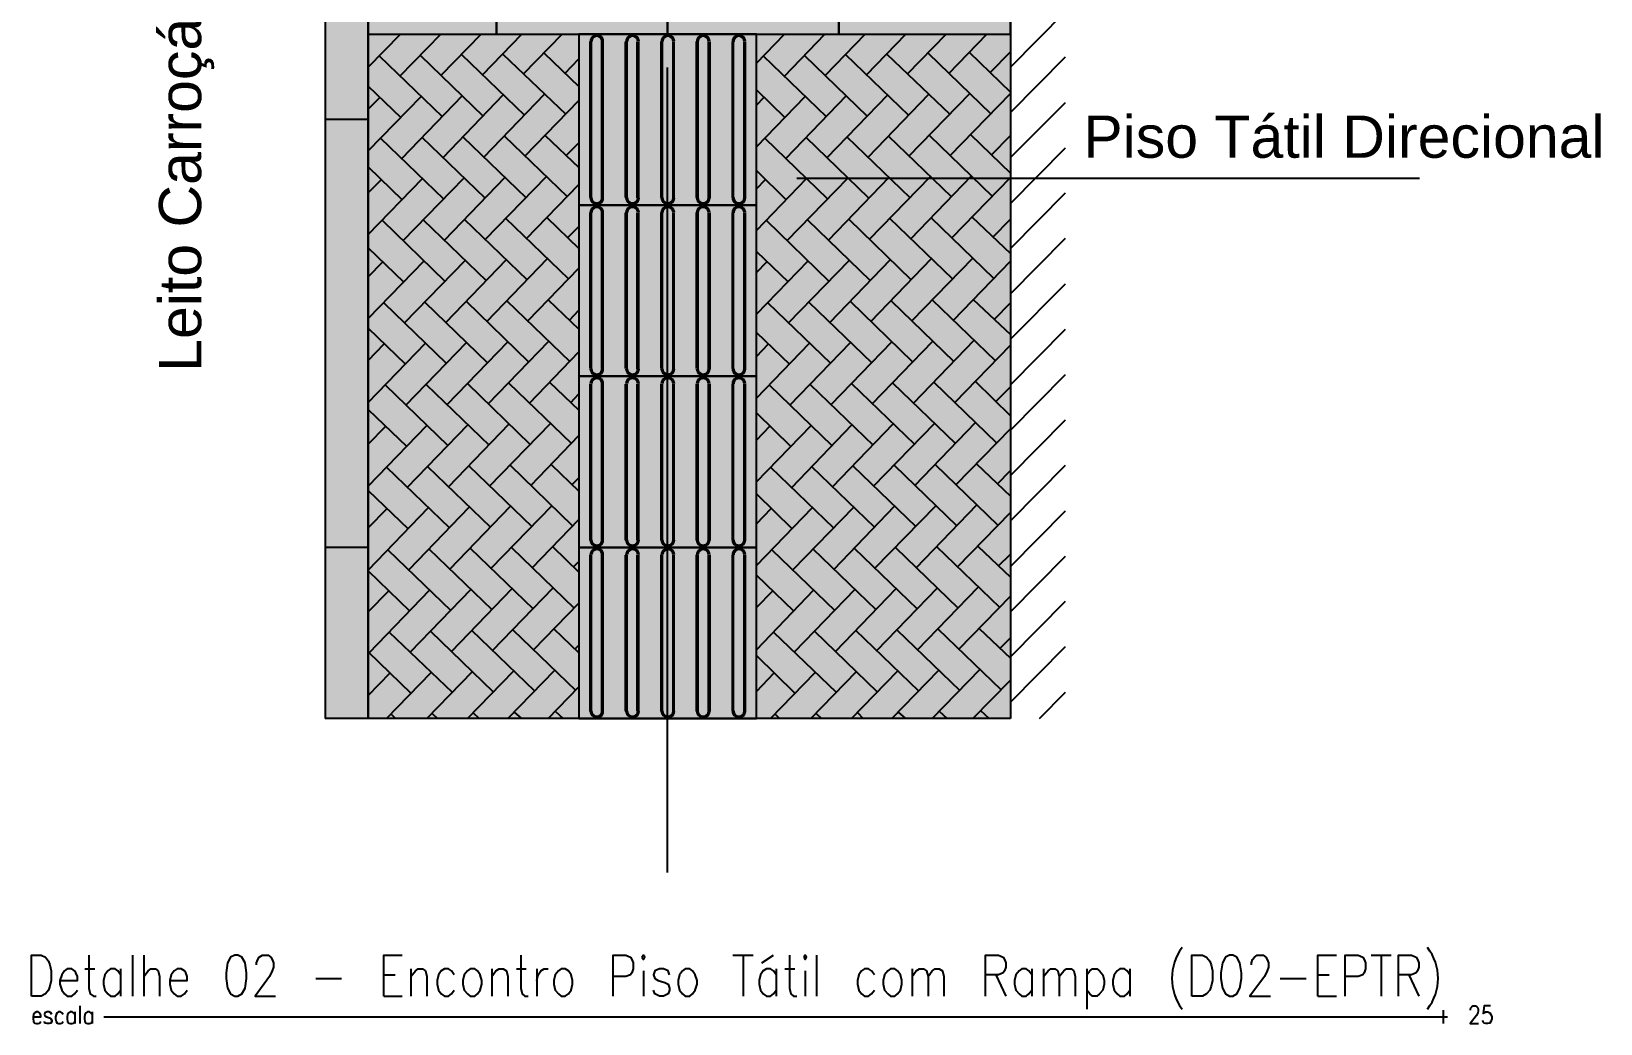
# Model space of a CAD drawing. Header units: feet. Extents: x 203667 to 205527, y 9204857 to 9205156.
# Drawn here: x 203701.675 to 203705.339, y 9204916.003 to 9204918.321 of the extents above; entities that cross this region are included whole.
import ezdxf

# ---------------------------------------------------------------- set-up
doc = ezdxf.new("R2010")
doc.units = ezdxf.units.FT
doc.header["$LTSCALE"] = 0.3
doc.header["$MEASUREMENT"] = 0
doc.layers.add('PDF_0', color=7, linetype='Continuous', true_color=0x929498)
doc.layers.add('PDF_A_Piso_Tatil', color=7, linetype='Continuous', true_color=0xffffa3)
for name, color, linetype in [('PDF_A_Cotas', 7, 'Continuous'), ('PDF_A_Texto', 7, 'Continuous'), ('PDF_Text', 7, 'Continuous')]:
    doc.layers.add(name, color=color, linetype=linetype)
doc.styles.add('PDF Arial', font='arial.ttf')

msp = doc.modelspace()

# ---------------------------------------------------------------- hatches: boundary and pattern name
at = {"layer": 'PDF_0', "true_color": 0xffffa3, "transparency": 33554559}
msp.add_hatch(color=51, dxfattribs=at).paths.add_polyline_path([(203702.7606, 9204918.7139), (203702.4614, 9204918.7139), (203702.4614, 9204918.3142), (203702.7606, 9204918.3142)])
at = {"layer": 'PDF_0', "true_color": 0xf7f7f7, "transparency": 33554559}
for points in [[(203702.9531, 9204918.3142), (203702.4614, 9204918.3142), (203702.4614, 9204916.7154), (203702.9531, 9204916.7154)], [(203703.9608, 9204918.3142), (203703.3676, 9204918.3142), (203703.3676, 9204916.7154), (203703.9608, 9204916.7154)]]:
    msp.add_hatch(color=7, dxfattribs=at).paths.add_polyline_path(points)
at = {"layer": 'PDF_A_Cotas', "true_color": 0xdfdfdf, "transparency": 33554559}
msp.add_hatch(color=254, dxfattribs=at).paths.add_polyline_path([(203702.4614, 9204919.3135), (203702.3609, 9204919.3135), (203702.3609, 9204916.7154), (203702.4614, 9204916.7154)])
at = {"layer": 'PDF_A_Piso_Tatil', "transparency": 33554559}
msp.add_hatch(color=256, dxfattribs=at).paths.add_polyline_path([(203702.9531, 9204918.3142), (203702.9531, 9204916.7154), (203703.3676, 9204916.7154), (203703.3676, 9204918.3142), (203703.9608, 9204918.3142), (203703.9608, 9204918.7139), (203702.7606, 9204918.7139), (203702.7606, 9204918.3142)])

# ---------------------------------------------------------------- linework, layer by layer
at = {"layer": 'PDF_0', "color": 7, "lineweight": 25}
for points in [[(203702.3609, 9204919.3135), (203703.9608, 9204919.3135), (203703.9608, 9204916.7154)], [(203702.3609, 9204919.3135), (203702.3609, 9204916.7154)], [(203702.4614, 9204916.7154), (203702.4614, 9204919.3135), (203702.4614, 9204916.7154)], [(203703.9608, 9204918.237), (203704.0898, 9204918.3671)], [(203702.9795, 9204917.9325), (203702.9795, 9204918.2963)], [(203702.9816, 9204918.2963), (203702.9816, 9204917.9314)], [(203703.007, 9204917.9314), (203703.007, 9204918.2963)], [(203703.0091, 9204918.2963), (203703.0091, 9204917.9314)], [(203703.062, 9204917.9325), (203703.062, 9204918.2963)], [(203703.0652, 9204918.2963), (203703.0652, 9204917.9314)], [(203703.0895, 9204917.9314), (203703.0895, 9204918.2963)], [(203703.0927, 9204918.2963), (203703.0927, 9204917.9314)], [(203703.1455, 9204917.9325), (203703.1455, 9204918.2963)], [(203703.1477, 9204918.2963), (203703.1477, 9204917.9314)], [(203703.173, 9204917.9314), (203703.173, 9204918.2963)], [(203703.1752, 9204918.2963), (203703.1752, 9204917.9314)], [(203703.228, 9204917.9325), (203703.228, 9204918.2963)], [(203703.2312, 9204918.2963), (203703.2312, 9204917.9314)], [(203703.2555, 9204917.9314), (203703.2555, 9204918.2963)], [(203703.2587, 9204918.2963), (203703.2587, 9204917.9314)], [(203703.3116, 9204917.9325), (203703.3116, 9204918.2963)], [(203703.3137, 9204918.2963), (203703.3137, 9204917.9314)], [(203703.3391, 9204917.9314), (203703.3391, 9204918.2963)], [(203703.3412, 9204918.2963), (203703.3412, 9204917.9314)], [(203703.9608, 9204918.1313), (203704.0898, 9204918.2614)], [(203703.9608, 9204918.0256), (203704.0898, 9204918.1546)], [(203702.4614, 9204918.1144), (203702.3609, 9204918.1144)], [(203703.9608, 9204917.9188), (203704.0898, 9204918.0488)], [(203703.9608, 9204917.813), (203704.0898, 9204917.9431)], [(203702.9795, 9204917.5328), (203702.9795, 9204917.8966)], [(203702.9816, 9204917.8966), (203702.9816, 9204917.5317)], [(203703.007, 9204917.5317), (203703.007, 9204917.8966)], [(203703.0091, 9204917.8966), (203703.0091, 9204917.5317)], [(203703.062, 9204917.5328), (203703.062, 9204917.8966)], [(203703.0652, 9204917.8966), (203703.0652, 9204917.5317)], [(203703.0895, 9204917.5317), (203703.0895, 9204917.8966)], [(203703.0927, 9204917.8966), (203703.0927, 9204917.5317)], [(203703.1455, 9204917.5328), (203703.1455, 9204917.8966)], [(203703.1477, 9204917.8966), (203703.1477, 9204917.5317)], [(203703.173, 9204917.5317), (203703.173, 9204917.8966)], [(203703.1752, 9204917.8966), (203703.1752, 9204917.5317)], [(203703.228, 9204917.5328), (203703.228, 9204917.8966)], [(203703.2312, 9204917.8966), (203703.2312, 9204917.5317)], [(203703.2555, 9204917.5317), (203703.2555, 9204917.8966)], [(203703.2587, 9204917.8966), (203703.2587, 9204917.5317)], [(203703.3116, 9204917.5328), (203703.3116, 9204917.8966)], [(203703.3137, 9204917.8966), (203703.3137, 9204917.5317)], [(203703.3391, 9204917.5317), (203703.3391, 9204917.8966)], [(203703.3412, 9204917.8966), (203703.3412, 9204917.5317)], [(203703.9608, 9204917.7073), (203704.0898, 9204917.8373)], [(203703.9608, 9204917.6015), (203704.0898, 9204917.7305)], [(203703.9608, 9204917.4947), (203704.0898, 9204917.6248)], [(203703.9608, 9204917.389), (203704.0898, 9204917.5191)], [(203702.9795, 9204917.132), (203702.9795, 9204917.4968)], [(203702.9816, 9204917.4968), (203702.9816, 9204917.132)], [(203703.007, 9204917.132), (203703.007, 9204917.4968)], [(203703.0091, 9204917.4968), (203703.0091, 9204917.132)], [(203703.062, 9204917.132), (203703.062, 9204917.4968)], [(203703.0652, 9204917.4968), (203703.0652, 9204917.132)], [(203703.0895, 9204917.132), (203703.0895, 9204917.4968)], [(203703.0927, 9204917.4968), (203703.0927, 9204917.132)], [(203703.1455, 9204917.132), (203703.1455, 9204917.4968)], [(203703.1477, 9204917.4968), (203703.1477, 9204917.132)], [(203703.173, 9204917.132), (203703.173, 9204917.4968)], [(203703.1752, 9204917.4968), (203703.1752, 9204917.132)], [(203703.228, 9204917.132), (203703.228, 9204917.4968)], [(203703.2312, 9204917.4968), (203703.2312, 9204917.132)], [(203703.2555, 9204917.132), (203703.2555, 9204917.4968)], [(203703.2587, 9204917.4968), (203703.2587, 9204917.132)], [(203703.3116, 9204917.132), (203703.3116, 9204917.4968)], [(203703.3137, 9204917.4968), (203703.3137, 9204917.132)], [(203703.3391, 9204917.132), (203703.3391, 9204917.4968)], [(203703.3412, 9204917.4968), (203703.3412, 9204917.132)], [(203703.9608, 9204917.2832), (203704.0898, 9204917.4133)], [(203703.9608, 9204917.1775), (203704.0898, 9204917.3076)], [(203703.9608, 9204917.0707), (203704.0898, 9204917.2008)], [(203702.4614, 9204917.1151), (203702.3609, 9204917.1151)], [(203702.9795, 9204916.7323), (203702.9795, 9204917.0971)], [(203702.9816, 9204917.0971), (203702.9816, 9204916.7323)], [(203703.007, 9204916.7323), (203703.007, 9204917.0971)], [(203703.0091, 9204917.0971), (203703.0091, 9204916.7323)], [(203703.062, 9204916.7323), (203703.062, 9204917.0971)], [(203703.0652, 9204917.0971), (203703.0652, 9204916.7323)], [(203703.0895, 9204916.7323), (203703.0895, 9204917.0971)], [(203703.0927, 9204917.0971), (203703.0927, 9204916.7323)], [(203703.1455, 9204916.7323), (203703.1455, 9204917.0971)], [(203703.1477, 9204917.0971), (203703.1477, 9204916.7323)], [(203703.173, 9204916.7323), (203703.173, 9204917.0971)], [(203703.1752, 9204917.0971), (203703.1752, 9204916.7323)], [(203703.228, 9204916.7323), (203703.228, 9204917.0971)], [(203703.2312, 9204917.0971), (203703.2312, 9204916.7323)], [(203703.2555, 9204916.7323), (203703.2555, 9204917.0971)], [(203703.2587, 9204917.0971), (203703.2587, 9204916.7323)], [(203703.3116, 9204916.7323), (203703.3116, 9204917.0971)], [(203703.3137, 9204917.0971), (203703.3137, 9204916.7323)], [(203703.3391, 9204916.7323), (203703.3391, 9204917.0971)], [(203703.3412, 9204917.0971), (203703.3412, 9204916.7323)], [(203703.9608, 9204916.965), (203704.0898, 9204917.095)], [(203703.9608, 9204916.8592), (203704.0898, 9204916.9893)], [(203703.9608, 9204916.7535), (203704.0898, 9204916.8835)], [(203704.0285, 9204916.7154), (203704.0898, 9204916.7767)], [(203703.9608, 9204916.7154), (203702.3609, 9204916.7154)]]:
    msp.add_lwpolyline(points, dxfattribs=at)
for points in [[(203702.4614, 9204918.3142), (203702.7606, 9204918.3142), (203702.7606, 9204918.7139), (203702.4614, 9204918.7139)], [(203702.7606, 9204918.3142), (203703.1604, 9204918.3142), (203703.1604, 9204918.7139), (203702.7606, 9204918.7139)], [(203703.1604, 9204918.3142), (203703.5601, 9204918.3142), (203703.5601, 9204918.7139), (203703.1604, 9204918.7139)], [(203703.5601, 9204918.3142), (203703.9608, 9204918.3142), (203703.9608, 9204918.7139), (203703.5601, 9204918.7139)], [(203702.9531, 9204917.9145), (203703.3676, 9204917.9145), (203703.3676, 9204918.3142), (203702.9531, 9204918.3142)], [(203702.9531, 9204917.5148), (203703.3676, 9204917.5148), (203703.3676, 9204917.9145), (203702.9531, 9204917.9145)], [(203702.9531, 9204917.1151), (203703.3676, 9204917.1151), (203703.3676, 9204917.5148), (203702.9531, 9204917.5148)], [(203702.9531, 9204916.7154), (203703.3676, 9204916.7154), (203703.3676, 9204917.1151), (203702.9531, 9204917.1151)]]:
    msp.add_lwpolyline(points, close=True, dxfattribs=at)
at = {"layer": 'PDF_0', "color": 251, "lineweight": 25, "true_color": 0x636363}
for points in [[(203702.4614, 9204918.237), (203702.5365, 9204918.3142)], [(203702.5322, 9204918.3142), (203702.5344, 9204918.3121)], [(203702.5354, 9204918.2159), (203702.6306, 9204918.3142)], [(203702.6306, 9204918.3142), (203702.6306, 9204918.3132)], [(203702.6316, 9204918.218), (203702.7247, 9204918.3142)], [(203702.7279, 9204918.2191), (203702.8199, 9204918.3142)], [(203702.8241, 9204918.2212), (203702.914, 9204918.3142)], [(203703.3676, 9204918.2466), (203703.4332, 9204918.3142)], [(203703.4289, 9204918.3142), (203703.4311, 9204918.3121)], [(203703.4332, 9204918.2159), (203703.5273, 9204918.3142)], [(203703.5273, 9204918.3142), (203703.5273, 9204918.3132)], [(203703.5294, 9204918.218), (203703.6214, 9204918.3142)], [(203703.6246, 9204918.2191), (203703.7166, 9204918.3142)], [(203703.7208, 9204918.2212), (203703.8107, 9204918.3142)], [(203703.817, 9204918.2222), (203703.9058, 9204918.3142)], [(203703.8646, 9204918.2719), (203703.9608, 9204918.1789)], [(203703.9132, 9204918.2244), (203703.9608, 9204918.273)], [(203702.4868, 9204918.2635), (203702.6338, 9204918.1218)], [(203702.583, 9204918.2645), (203702.73, 9204918.1228)], [(203702.6792, 9204918.2666), (203702.8262, 9204918.125)], [(203702.7755, 9204918.2677), (203702.9224, 9204918.1271)], [(203702.8717, 9204918.2698), (203702.9531, 9204918.1916)], [(203702.9203, 9204918.2222), (203702.9531, 9204918.2561)], [(203703.3835, 9204918.2635), (203703.5304, 9204918.1218)], [(203703.4797, 9204918.2645), (203703.6267, 9204918.1228)], [(203703.5759, 9204918.2666), (203703.7229, 9204918.125)], [(203703.6721, 9204918.2677), (203703.8191, 9204918.1271)], [(203703.7684, 9204918.2698), (203703.9153, 9204918.1281)], [(203702.4614, 9204918.1926), (203702.5375, 9204918.1197)], [(203702.4614, 9204918.0414), (203702.5851, 9204918.1683)], [(203702.4614, 9204918.1387), (203702.4889, 9204918.1672)], [(203702.5396, 9204918.0234), (203702.6813, 9204918.1704)], [(203702.6359, 9204918.0256), (203702.7765, 9204918.1725)], [(203702.731, 9204918.0266), (203702.8727, 9204918.1736)], [(203703.3676, 9204918.1842), (203703.4342, 9204918.1197)], [(203703.3676, 9204918.0509), (203703.4818, 9204918.1683)], [(203703.3676, 9204918.1482), (203703.3856, 9204918.1672)], [(203703.4363, 9204918.0234), (203703.578, 9204918.1704)], [(203703.5326, 9204918.0256), (203703.6743, 9204918.1725)], [(203703.6288, 9204918.0266), (203703.7705, 9204918.1736)], [(203703.724, 9204918.0287), (203703.8657, 9204918.1757)], [(203703.8202, 9204918.0308), (203703.9608, 9204918.1757)], [(203702.8273, 9204918.0287), (203702.9531, 9204918.1588)], [(203702.4899, 9204918.071), (203702.6369, 9204917.9293)], [(203702.5862, 9204918.0731), (203702.7332, 9204917.9314)], [(203702.6824, 9204918.0742), (203702.8294, 9204917.9325)], [(203702.7786, 9204918.0763), (203702.9256, 9204917.9346)], [(203702.8748, 9204918.0774), (203702.9531, 9204918.0023)], [(203702.9235, 9204918.0308), (203702.9531, 9204918.0605)], [(203703.3877, 9204918.071), (203703.5336, 9204917.9293)], [(203703.4829, 9204918.0731), (203703.6298, 9204917.9314)], [(203703.5791, 9204918.0742), (203703.7261, 9204917.9325)], [(203703.6753, 9204918.0763), (203703.8223, 9204917.9346)], [(203703.7715, 9204918.0774), (203703.9185, 9204917.9357)], [(203703.8678, 9204918.0795), (203703.9608, 9204917.9896)], [(203703.9164, 9204918.0319), (203703.9608, 9204918.0774)], [(203702.4614, 9204918.0044), (203702.5407, 9204917.9272)], [(203702.639, 9204917.8331), (203702.7807, 9204917.9801)], [(203702.7353, 9204917.8352), (203702.877, 9204917.9811)], [(203703.3676, 9204917.9959), (203703.4374, 9204917.9272)], [(203703.5357, 9204917.8331), (203703.6774, 9204917.9801)], [(203703.632, 9204917.8352), (203703.7737, 9204917.9811)], [(203703.7282, 9204917.8363), (203703.8699, 9204917.9833)], [(203703.8244, 9204917.8384), (203703.9608, 9204917.979)], [(203702.4614, 9204917.8458), (203702.5883, 9204917.9769)], [(203702.4614, 9204917.9431), (203702.4921, 9204917.9748)], [(203702.5428, 9204917.832), (203702.6845, 9204917.978)], [(203702.8304, 9204917.8363), (203702.9531, 9204917.9632)], [(203703.3676, 9204917.8553), (203703.485, 9204917.9769)], [(203703.3676, 9204917.9526), (203703.3888, 9204917.9748)], [(203703.4395, 9204917.832), (203703.5812, 9204917.978)], [(203702.4942, 9204917.8786), (203702.6401, 9204917.7369)], [(203702.5893, 9204917.8807), (203702.7363, 9204917.739)], [(203702.6856, 9204917.8817), (203702.8326, 9204917.7401)], [(203702.7818, 9204917.8839), (203702.9288, 9204917.7422)], [(203702.878, 9204917.886), (203702.9531, 9204917.813)], [(203703.3909, 9204917.8786), (203703.5368, 9204917.7369)], [(203703.4871, 9204917.8807), (203703.633, 9204917.739)], [(203703.5833, 9204917.8817), (203703.7292, 9204917.7401)], [(203703.6785, 9204917.8839), (203703.8255, 9204917.7422)], [(203703.7747, 9204917.886), (203703.9217, 9204917.7443)], [(203703.8709, 9204917.887), (203703.9608, 9204917.8014)], [(203703.9196, 9204917.8395), (203703.9608, 9204917.8817)], [(203702.9267, 9204917.8384), (203702.9531, 9204917.8648)], [(203702.4614, 9204917.8151), (203702.5439, 9204917.7358)], [(203703.3676, 9204917.8067), (203703.4416, 9204917.7358)], [(203702.4614, 9204917.6502), (203702.5915, 9204917.7845)], [(203702.4614, 9204917.7475), (203702.4952, 9204917.7823)], [(203702.546, 9204917.6396), (203702.6877, 9204917.7855)], [(203702.6422, 9204917.6407), (203702.7839, 9204917.7876)], [(203702.7384, 9204917.6428), (203702.8801, 9204917.7898)], [(203702.8347, 9204917.6449), (203702.9531, 9204917.7675)], [(203703.3676, 9204917.6597), (203703.4882, 9204917.7845)], [(203703.3676, 9204917.757), (203703.3919, 9204917.7823)], [(203703.4427, 9204917.6396), (203703.5844, 9204917.7855)], [(203703.5389, 9204917.6407), (203703.6806, 9204917.7876)], [(203703.6351, 9204917.6428), (203703.7768, 9204917.7898)], [(203703.7314, 9204917.6449), (203703.8731, 9204917.7908)], [(203703.8276, 9204917.6459), (203703.9608, 9204917.7834)], [(203702.4974, 9204917.6861), (203702.6433, 9204917.5455)], [(203702.5936, 9204917.6882), (203702.7395, 9204917.5465)], [(203702.6898, 9204917.6904), (203702.8357, 9204917.5487)], [(203702.785, 9204917.6914), (203702.932, 9204917.5497)], [(203702.8812, 9204917.6935), (203702.9531, 9204917.6248)], [(203703.394, 9204917.6861), (203703.541, 9204917.5455)], [(203703.4903, 9204917.6882), (203703.6372, 9204917.5465)], [(203703.5865, 9204917.6904), (203703.7324, 9204917.5487)], [(203703.6827, 9204917.6914), (203703.8286, 9204917.5497)], [(203703.7779, 9204917.6935), (203703.9249, 9204917.5518)], [(203703.8741, 9204917.6946), (203703.9608, 9204917.6121)], [(203703.9238, 9204917.6481), (203703.9608, 9204917.6861)], [(203702.9309, 9204917.6459), (203702.9531, 9204917.6692)], [(203702.4614, 9204917.6269), (203702.5481, 9204917.5434)], [(203703.3676, 9204917.6174), (203703.4448, 9204917.5434)], [(203702.4614, 9204917.4535), (203702.5946, 9204917.592)], [(203702.4614, 9204917.5518), (203702.4984, 9204917.591)], [(203702.5492, 9204917.4471), (203702.6909, 9204917.5941)], [(203702.6454, 9204917.4493), (203702.7871, 9204917.5952)], [(203702.7416, 9204917.4503), (203702.8833, 9204917.5973)], [(203703.3676, 9204917.4641), (203703.4913, 9204917.592)], [(203703.3676, 9204917.5613), (203703.3962, 9204917.591)], [(203703.4459, 9204917.4471), (203703.5875, 9204917.5941)], [(203703.5421, 9204917.4493), (203703.6838, 9204917.5952)], [(203703.6383, 9204917.4503), (203703.78, 9204917.5973)], [(203703.7345, 9204917.4524), (203703.8762, 9204917.5994)], [(203703.8308, 9204917.4535), (203703.9608, 9204917.5878)], [(203702.8378, 9204917.4524), (203702.9531, 9204917.5719)], [(203703.8783, 9204917.5032), (203703.9608, 9204917.4228)], [(203702.5005, 9204917.4947), (203702.6475, 9204917.353)], [(203702.5967, 9204917.4958), (203702.7437, 9204917.3541)], [(203702.693, 9204917.4979), (203702.8389, 9204917.3562)], [(203702.7892, 9204917.499), (203702.9351, 9204917.3583)], [(203702.8844, 9204917.5011), (203702.9531, 9204917.4355)], [(203702.9341, 9204917.4535), (203702.9531, 9204917.4736)], [(203703.3972, 9204917.4947), (203703.5442, 9204917.353)], [(203703.4934, 9204917.4958), (203703.6404, 9204917.3541)], [(203703.5897, 9204917.4979), (203703.7366, 9204917.3562)], [(203703.6859, 9204917.499), (203703.8318, 9204917.3583)], [(203703.7821, 9204917.5011), (203703.928, 9204917.3594)], [(203703.927, 9204917.4556), (203703.9608, 9204917.4905)], [(203702.4614, 9204917.4376), (203702.5513, 9204917.3509)], [(203703.3676, 9204917.4292), (203703.448, 9204917.3509)], [(203702.4614, 9204917.2579), (203702.5978, 9204917.3996)], [(203702.4614, 9204917.3562), (203702.5026, 9204917.3985)], [(203702.5523, 9204917.2547), (203702.694, 9204917.4017)], [(203702.6486, 9204917.2568), (203702.7903, 9204917.4038)], [(203702.7448, 9204917.2579), (203702.8865, 9204917.4049)], [(203703.3676, 9204917.2684), (203703.4956, 9204917.3996)], [(203703.3676, 9204917.3657), (203703.3993, 9204917.3985)], [(203703.4501, 9204917.2547), (203703.5907, 9204917.4017)], [(203703.5453, 9204917.2568), (203703.6869, 9204917.4038)], [(203703.6415, 9204917.2579), (203703.7832, 9204917.4049)], [(203703.7377, 9204917.26), (203703.8794, 9204917.407)], [(203703.8339, 9204917.2621), (203703.9608, 9204917.3922)], [(203702.841, 9204917.26), (203702.9531, 9204917.3763)], [(203702.5037, 9204917.3023), (203702.6507, 9204917.1606)], [(203702.5999, 9204917.3044), (203702.7469, 9204917.1627)], [(203702.6961, 9204917.3055), (203702.8431, 9204917.1638)], [(203702.7924, 9204917.3076), (203702.9383, 9204917.1659)], [(203702.8886, 9204917.3086), (203702.9531, 9204917.2462)], [(203703.4004, 9204917.3023), (203703.5474, 9204917.1606)], [(203703.4966, 9204917.3044), (203703.6436, 9204917.1627)], [(203703.5928, 9204917.3055), (203703.7398, 9204917.1638)], [(203703.6891, 9204917.3076), (203703.836, 9204917.1659)], [(203703.7853, 9204917.3086), (203703.9312, 9204917.1669)], [(203703.8815, 9204917.3107), (203703.9608, 9204917.2346)], [(203703.9302, 9204917.2632), (203703.9608, 9204917.2949)], [(203702.4614, 9204917.2484), (203702.5545, 9204917.1585)], [(203702.9372, 9204917.2621), (203702.9531, 9204917.278)], [(203702.5566, 9204917.0633), (203702.6972, 9204917.2092)], [(203702.6517, 9204917.0644), (203702.7934, 9204917.2113)], [(203702.748, 9204917.0665), (203702.8897, 9204917.2124)], [(203703.3676, 9204917.2399), (203703.4511, 9204917.1585)], [(203703.4533, 9204917.0633), (203703.595, 9204917.2092)], [(203703.5495, 9204917.0644), (203703.6901, 9204917.2113)], [(203703.6446, 9204917.0665), (203703.7863, 9204917.2124)], [(203703.7409, 9204917.0675), (203703.8826, 9204917.2145)], [(203702.4614, 9204917.0622), (203702.602, 9204917.2082)], [(203702.4614, 9204917.1606), (203702.5058, 9204917.2061)], [(203702.8442, 9204917.0675), (203702.9531, 9204917.1807)], [(203703.3676, 9204917.0728), (203703.4987, 9204917.2082)], [(203703.3676, 9204917.1701), (203703.4025, 9204917.2061)], [(203703.8371, 9204917.0696), (203703.9608, 9204917.1965)], [(203702.5069, 9204917.1098), (203702.6538, 9204916.9681)], [(203702.6031, 9204917.1119), (203702.7501, 9204916.9703)], [(203702.6993, 9204917.113), (203702.8463, 9204916.9713)], [(203702.7955, 9204917.1151), (203702.9425, 9204916.9734)], [(203702.8918, 9204917.1172), (203702.9531, 9204917.057)], [(203703.4036, 9204917.1098), (203703.5505, 9204916.9681)], [(203703.4998, 9204917.1119), (203703.6468, 9204916.9703)], [(203703.596, 9204917.113), (203703.743, 9204916.9713)], [(203703.6922, 9204917.1151), (203703.8392, 9204916.9734)], [(203703.7885, 9204917.1172), (203703.9354, 9204916.9755)], [(203703.8847, 9204917.1183), (203703.9608, 9204917.0453)], [(203703.9333, 9204917.0718), (203703.9608, 9204917.0993)], [(203702.9404, 9204917.0696), (203702.9531, 9204917.0823)], [(203702.4614, 9204917.0601), (203702.5576, 9204916.9671)], [(203703.3676, 9204917.0506), (203703.4543, 9204916.9671)], [(203702.4614, 9204916.965), (203702.509, 9204917.0136)], [(203702.4635, 9204916.8687), (203702.6052, 9204917.0157)], [(203702.5597, 9204916.8709), (203702.7014, 9204917.0178)], [(203702.656, 9204916.8719), (203702.7977, 9204917.0189)], [(203702.7511, 9204916.874), (203702.8928, 9204917.021)], [(203703.3676, 9204916.8761), (203703.5019, 9204917.0157)], [(203703.3676, 9204916.9745), (203703.4057, 9204917.0136)], [(203703.4564, 9204916.8709), (203703.5981, 9204917.0178)], [(203703.5527, 9204916.8719), (203703.6943, 9204917.0189)], [(203703.6489, 9204916.874), (203703.7906, 9204917.021)], [(203703.744, 9204916.8761), (203703.8857, 9204917.0221)], [(203703.8403, 9204916.8772), (203703.9608, 9204917.0009)], [(203702.4614, 9204916.966), (203702.4614, 9204916.965)], [(203702.8474, 9204916.8761), (203702.9531, 9204916.9851)], [(203702.51, 9204916.9174), (203702.657, 9204916.7767)], [(203702.6063, 9204916.9195), (203702.7532, 9204916.7778)], [(203702.7025, 9204916.9216), (203702.8495, 9204916.7799)], [(203702.7987, 9204916.9227), (203702.9457, 9204916.781)], [(203702.8949, 9204916.9248), (203702.9531, 9204916.8687)], [(203703.4078, 9204916.9174), (203703.5537, 9204916.7767)], [(203703.503, 9204916.9195), (203703.6499, 9204916.7778)], [(203703.5992, 9204916.9216), (203703.7462, 9204916.7799)], [(203703.6954, 9204916.9227), (203703.8424, 9204916.781)], [(203703.7916, 9204916.9248), (203703.9386, 9204916.7831)], [(203703.8879, 9204916.9258), (203703.9608, 9204916.8561)], [(203702.9436, 9204916.8772), (203702.9531, 9204916.8867)], [(203703.9365, 9204916.8793), (203703.9608, 9204916.9036)], [(203702.4614, 9204916.8709), (203702.5608, 9204916.7746)], [(203703.3676, 9204916.8624), (203703.4575, 9204916.7746)], [(203702.4614, 9204916.7693), (203702.5122, 9204916.8222)], [(203702.5037, 9204916.7154), (203702.6084, 9204916.8233)], [(203702.5978, 9204916.7154), (203702.7046, 9204916.8254)], [(203702.693, 9204916.7154), (203702.8008, 9204916.8264)], [(203702.7871, 9204916.7154), (203702.8971, 9204916.8286)], [(203703.3676, 9204916.7789), (203703.4088, 9204916.8222)], [(203703.4004, 9204916.7154), (203703.5051, 9204916.8233)], [(203703.4945, 9204916.7154), (203703.6013, 9204916.8254)], [(203703.5897, 9204916.7154), (203703.6975, 9204916.8264)], [(203703.6838, 9204916.7154), (203703.7937, 9204916.8286)], [(203703.7779, 9204916.7154), (203703.89, 9204916.8307)], [(203702.4614, 9204916.7767), (203702.4646, 9204916.7725)], [(203702.8812, 9204916.7154), (203702.9531, 9204916.7894)], [(203703.8731, 9204916.7154), (203703.9608, 9204916.8053)], [(203703.891, 9204916.7344), (203703.9111, 9204916.7154)], [(203702.5143, 9204916.726), (203702.5248, 9204916.7154)], [(203702.6105, 9204916.727), (203702.6232, 9204916.7154)], [(203702.7057, 9204916.7292), (203702.7205, 9204916.7154)], [(203702.8019, 9204916.7302), (203702.8188, 9204916.7154)], [(203702.8981, 9204916.7323), (203702.9161, 9204916.7154)], [(203703.411, 9204916.726), (203703.4215, 9204916.7154)], [(203703.5072, 9204916.727), (203703.5199, 9204916.7154)], [(203703.6034, 9204916.7292), (203703.6172, 9204916.7154)], [(203703.6986, 9204916.7302), (203703.7155, 9204916.7154)], [(203703.7948, 9204916.7323), (203703.8128, 9204916.7154)]]:
    msp.add_lwpolyline(points, dxfattribs=at)
at = {"layer": 'PDF_0', "color": 20, "lineweight": 25, "true_color": 0xf43d00}
msp.add_lwpolyline([(203703.1593, 9204918.236), (203703.1593, 9204916.9872), (203703.1593, 9204916.3559)], dxfattribs=at)
at = {"layer": 'PDF_0', "color": 7, "lineweight": 25}
for centre, radius, start, end in [((203702.9949, 9204918.2968), 0.0153, 359.989, 181.3843), ((203702.9949, 9204918.2968), 0.0122, 359.9836, 181.3733), ((203703.0784, 9204918.2968), 0.0153, 359.989, 181.3843), ((203703.0784, 9204918.2968), 0.0122, 359.9836, 181.3733), ((203703.1609, 9204918.2968), 0.0153, 359.989, 181.3843), ((203703.1609, 9204918.2968), 0.0122, 359.9836, 181.3733), ((203703.2434, 9204918.2968), 0.0153, 359.989, 181.3843), ((203703.2434, 9204918.2968), 0.0122, 359.9836, 181.3733), ((203703.3269, 9204918.2968), 0.0153, 359.989, 181.3843), ((203703.3269, 9204918.2968), 0.0122, 359.9836, 181.3733), ((203702.9949, 9204917.932), 0.0153, 178.6268, 0.0164), ((203702.9949, 9204917.8971), 0.0153, 359.989, 181.3843), ((203702.9949, 9204917.932), 0.0122, 178.6267, 0.0164), ((203702.9949, 9204917.8971), 0.0122, 359.9836, 181.3733), ((203703.0784, 9204917.932), 0.0153, 178.6268, 0.0164), ((203703.0784, 9204917.8971), 0.0153, 359.989, 181.3843), ((203703.0784, 9204917.932), 0.0122, 178.6267, 0.0164), ((203703.0784, 9204917.8971), 0.0122, 359.9836, 181.3733), ((203703.1609, 9204917.932), 0.0153, 178.6268, 0.0164), ((203703.1609, 9204917.8971), 0.0153, 359.989, 181.3843), ((203703.1609, 9204917.932), 0.0122, 178.6267, 0.0164), ((203703.1609, 9204917.8971), 0.0122, 359.9836, 181.3733), ((203703.2434, 9204917.932), 0.0153, 178.6268, 0.0164), ((203703.2434, 9204917.8971), 0.0153, 359.989, 181.3843), ((203703.2434, 9204917.932), 0.0122, 178.6267, 0.0164), ((203703.2434, 9204917.8971), 0.0122, 359.9836, 181.3733), ((203703.3269, 9204917.932), 0.0153, 178.6268, 0.0164), ((203703.3269, 9204917.8971), 0.0153, 359.989, 181.3843), ((203703.3269, 9204917.932), 0.0122, 178.6267, 0.0164), ((203703.3269, 9204917.8971), 0.0122, 359.9836, 181.3733), ((203702.9949, 9204917.5323), 0.0153, 178.6268, 0.0164), ((203702.9949, 9204917.4974), 0.0153, 359.989, 181.3843), ((203702.9949, 9204917.5323), 0.0122, 178.6267, 0.0164), ((203702.9949, 9204917.4974), 0.0122, 359.9836, 181.3733), ((203703.0784, 9204917.5323), 0.0153, 178.6268, 0.0164), ((203703.0784, 9204917.4974), 0.0153, 359.989, 181.3843), ((203703.0784, 9204917.5323), 0.0122, 178.6267, 0.0164), ((203703.0784, 9204917.4974), 0.0122, 359.9836, 181.3733), ((203703.1609, 9204917.5323), 0.0153, 178.6268, 0.0164), ((203703.1609, 9204917.4974), 0.0153, 359.989, 181.3843), ((203703.1609, 9204917.5323), 0.0122, 178.6267, 0.0164), ((203703.1609, 9204917.4974), 0.0122, 359.9836, 181.3733), ((203703.2434, 9204917.5323), 0.0153, 178.6268, 0.0164), ((203703.2434, 9204917.4974), 0.0153, 359.989, 181.3843), ((203703.2434, 9204917.5323), 0.0122, 178.6267, 0.0164), ((203703.2434, 9204917.4974), 0.0122, 359.9836, 181.3733), ((203703.3269, 9204917.5323), 0.0153, 178.6268, 0.0164), ((203703.3269, 9204917.4974), 0.0153, 359.989, 181.3843), ((203703.3269, 9204917.5323), 0.0122, 178.6267, 0.0164), ((203703.3269, 9204917.4974), 0.0122, 359.9836, 181.3733), ((203702.9949, 9204917.1326), 0.0153, 178.6268, 0.0164), ((203702.9949, 9204917.0977), 0.0153, 359.989, 181.3843), ((203702.9949, 9204917.1326), 0.0122, 178.6267, 0.0164), ((203702.9949, 9204917.0977), 0.0122, 359.9836, 181.3733), ((203703.0784, 9204917.1326), 0.0153, 178.6268, 0.0164), ((203703.0784, 9204917.0977), 0.0153, 359.989, 181.3843), ((203703.0784, 9204917.1326), 0.0122, 178.6267, 0.0164), ((203703.0784, 9204917.0977), 0.0122, 359.9836, 181.3733), ((203703.1609, 9204917.1326), 0.0153, 178.6268, 0.0164), ((203703.1609, 9204917.0977), 0.0153, 359.989, 181.3843), ((203703.1609, 9204917.1326), 0.0122, 178.6267, 0.0164), ((203703.1609, 9204917.0977), 0.0122, 359.9836, 181.3733), ((203703.2434, 9204917.1326), 0.0153, 178.6268, 0.0164), ((203703.2434, 9204917.0977), 0.0153, 359.989, 181.3843), ((203703.2434, 9204917.1326), 0.0122, 178.6267, 0.0164), ((203703.2434, 9204917.0977), 0.0122, 359.9836, 181.3733), ((203703.3269, 9204917.1326), 0.0153, 178.6268, 0.0164), ((203703.3269, 9204917.0977), 0.0153, 359.989, 181.3843), ((203703.3269, 9204917.1326), 0.0122, 178.6267, 0.0164), ((203703.3269, 9204917.0977), 0.0122, 359.9836, 181.3733), ((203702.9949, 9204916.7329), 0.0153, 178.6268, 0.0164), ((203702.9949, 9204916.7329), 0.0122, 178.6267, 0.0164), ((203703.0784, 9204916.7329), 0.0153, 178.6268, 0.0164), ((203703.0784, 9204916.7329), 0.0122, 178.6267, 0.0164), ((203703.1609, 9204916.7329), 0.0153, 178.6268, 0.0164), ((203703.1609, 9204916.7329), 0.0122, 178.6267, 0.0164), ((203703.2434, 9204916.7329), 0.0153, 178.6268, 0.0164), ((203703.2434, 9204916.7329), 0.0122, 178.6267, 0.0164), ((203703.3269, 9204916.7329), 0.0153, 178.6268, 0.0164), ((203703.3269, 9204916.7329), 0.0122, 178.6267, 0.0164)]:
    msp.add_arc(centre, radius, start, end, dxfattribs=at)
at = {"layer": 'PDF_A_Texto', "lineweight": 25}
for points in [[(203703.4617, 9204917.978), (203704.9157, 9204917.978)], [(203701.809, 9204916.1624), (203701.809, 9204916.0852), (203701.8121, 9204916.0725), (203701.8195, 9204916.0672), (203701.8259, 9204916.0672)], [(203701.9105, 9204916.1624), (203701.9105, 9204916.0672)], [(203701.9369, 9204916.1624), (203701.9369, 9204916.0672)], [(203702.2002, 9204916.1402), (203702.2002, 9204916.1444), (203702.2034, 9204916.1529), (203702.2066, 9204916.1582), (203702.214, 9204916.1624), (203702.2277, 9204916.1624), (203702.2341, 9204916.1582), (203702.2372, 9204916.1529), (203702.2404, 9204916.1444), (203702.2404, 9204916.1349), (203702.2372, 9204916.1264), (203702.2309, 9204916.1127), (203702.197, 9204916.0672), (203702.2446, 9204916.0672)], [(203702.4974, 9204916.0672), (203702.4974, 9204916.1624), (203702.5407, 9204916.1624)], [(203702.8177, 9204916.1624), (203702.8177, 9204916.0852), (203702.8209, 9204916.0725), (203702.8273, 9204916.0672), (203702.8347, 9204916.0672)], [(203703.0335, 9204916.0672), (203703.0335, 9204916.1624), (203703.0631, 9204916.1624), (203703.0736, 9204916.1582), (203703.0768, 9204916.1529), (203703.08, 9204916.1444), (203703.08, 9204916.1307), (203703.0768, 9204916.1211), (203703.0736, 9204916.1169), (203703.0631, 9204916.1127), (203703.0335, 9204916.1127)], [(203703.3126, 9204916.1624), (203703.3602, 9204916.1624)], [(203703.3369, 9204916.1624), (203703.3369, 9204916.0672)], [(203703.3803, 9204916.1444), (203703.4078, 9204916.1624)], [(203703.4448, 9204916.1624), (203703.4448, 9204916.0852), (203703.448, 9204916.0725), (203703.4543, 9204916.0672), (203703.4617, 9204916.0672)], [(203703.5082, 9204916.1624), (203703.5082, 9204916.0672)], [(203703.9027, 9204916.0672), (203703.9027, 9204916.1624), (203703.9333, 9204916.1624), (203703.9439, 9204916.1582), (203703.9471, 9204916.1529), (203703.9502, 9204916.1444), (203703.9502, 9204916.1349), (203703.9471, 9204916.1264), (203703.9439, 9204916.1211), (203703.9333, 9204916.1169), (203703.9027, 9204916.1169)], [(203704.5234, 9204916.1402), (203704.5234, 9204916.1444), (203704.5265, 9204916.1529), (203704.5308, 9204916.1582), (203704.5371, 9204916.1624), (203704.5509, 9204916.1624), (203704.5572, 9204916.1582), (203704.5604, 9204916.1529), (203704.5635, 9204916.1444), (203704.5635, 9204916.1349), (203704.5604, 9204916.1264), (203704.554, 9204916.1127), (203704.5202, 9204916.0672), (203704.5678, 9204916.0672)], [(203704.6788, 9204916.0672), (203704.6788, 9204916.1624), (203704.7222, 9204916.1624)], [(203704.7422, 9204916.0672), (203704.7422, 9204916.1624), (203704.7729, 9204916.1624), (203704.7835, 9204916.1582), (203704.7867, 9204916.1529), (203704.7898, 9204916.1444), (203704.7898, 9204916.1307), (203704.7867, 9204916.1211), (203704.7835, 9204916.1169), (203704.7729, 9204916.1127), (203704.7422, 9204916.1127)], [(203704.8036, 9204916.1624), (203704.8501, 9204916.1624)], [(203704.8268, 9204916.1624), (203704.8268, 9204916.0672)], [(203704.867, 9204916.0672), (203704.867, 9204916.1624), (203704.8977, 9204916.1624), (203704.9083, 9204916.1582), (203704.9114, 9204916.1529), (203704.9146, 9204916.1444), (203704.9146, 9204916.1349), (203704.9114, 9204916.1264), (203704.9083, 9204916.1211), (203704.8977, 9204916.1169), (203704.867, 9204916.1169)], [(203701.7413, 9204916.1032), (203701.7825, 9204916.1032), (203701.7825, 9204916.1127), (203701.7783, 9204916.1211), (203701.7751, 9204916.1264), (203701.7688, 9204916.1307), (203701.7582, 9204916.1307), (203701.7519, 9204916.1264), (203701.7455, 9204916.1169), (203701.7413, 9204916.1032), (203701.7413, 9204916.0947), (203701.7455, 9204916.081), (203701.7519, 9204916.0725), (203701.7582, 9204916.0672), (203701.7688, 9204916.0672), (203701.7751, 9204916.0725), (203701.7825, 9204916.081)], [(203701.7995, 9204916.1307), (203701.8227, 9204916.1307)], [(203701.883, 9204916.1169), (203701.8766, 9204916.1264), (203701.8703, 9204916.1307), (203701.8597, 9204916.1307), (203701.8534, 9204916.1264), (203701.846, 9204916.1169), (203701.8428, 9204916.1032), (203701.8428, 9204916.0947), (203701.846, 9204916.081), (203701.8534, 9204916.0725), (203701.8597, 9204916.0672), (203701.8703, 9204916.0672), (203701.8766, 9204916.0725), (203701.883, 9204916.081)], [(203701.883, 9204916.1307), (203701.883, 9204916.0672)], [(203701.9369, 9204916.1127), (203701.9475, 9204916.1264), (203701.9538, 9204916.1307), (203701.9644, 9204916.1307), (203701.9708, 9204916.1264), (203701.9739, 9204916.1127), (203701.9739, 9204916.0672)], [(203701.9983, 9204916.1032), (203702.0384, 9204916.1032), (203702.0384, 9204916.1127), (203702.0353, 9204916.1211), (203702.0321, 9204916.1264), (203702.0247, 9204916.1307), (203702.0152, 9204916.1307), (203702.0078, 9204916.1264), (203702.0014, 9204916.1169), (203701.9983, 9204916.1032), (203701.9983, 9204916.0947), (203702.0014, 9204916.081), (203702.0078, 9204916.0725), (203702.0152, 9204916.0672), (203702.0247, 9204916.0672), (203702.0321, 9204916.0725), (203702.0384, 9204916.081)], [(203702.4974, 9204916.1169), (203702.5238, 9204916.1169)], [(203702.5608, 9204916.1307), (203702.5608, 9204916.0672)], [(203702.5608, 9204916.1127), (203702.5714, 9204916.1264), (203702.5777, 9204916.1307), (203702.5883, 9204916.1307), (203702.5946, 9204916.1264), (203702.5978, 9204916.1127), (203702.5978, 9204916.0672)], [(203702.6623, 9204916.1169), (203702.656, 9204916.1264), (203702.6486, 9204916.1307), (203702.639, 9204916.1307), (203702.6316, 9204916.1264), (203702.6253, 9204916.1169), (203702.6221, 9204916.1032), (203702.6221, 9204916.0947), (203702.6253, 9204916.081), (203702.6316, 9204916.0725), (203702.639, 9204916.0672), (203702.6486, 9204916.0672), (203702.656, 9204916.0725), (203702.6623, 9204916.081)], [(203702.7501, 9204916.1307), (203702.7501, 9204916.0672)], [(203702.7501, 9204916.1127), (203702.7596, 9204916.1264), (203702.767, 9204916.1307), (203702.7765, 9204916.1307), (203702.7839, 9204916.1264), (203702.7871, 9204916.1127), (203702.7871, 9204916.0672)], [(203702.8072, 9204916.1307), (203702.8304, 9204916.1307)], [(203702.8548, 9204916.1307), (203702.8548, 9204916.0672)], [(203702.8548, 9204916.1032), (203702.8579, 9204916.1169), (203702.8643, 9204916.1264), (203702.8717, 9204916.1307), (203702.8812, 9204916.1307)], [(203703.1043, 9204916.1264), (203703.1043, 9204916.0672)], [(203703.1646, 9204916.1169), (203703.1614, 9204916.1264), (203703.1508, 9204916.1307), (203703.1413, 9204916.1307), (203703.1307, 9204916.1264), (203703.1276, 9204916.1169), (203703.1307, 9204916.1085), (203703.1381, 9204916.1032), (203703.154, 9204916.0989), (203703.1614, 9204916.0947), (203703.1646, 9204916.0852), (203703.1646, 9204916.081), (203703.1614, 9204916.0725), (203703.1508, 9204916.0672), (203703.1413, 9204916.0672), (203703.1307, 9204916.0725), (203703.1276, 9204916.081)], [(203703.4141, 9204916.1169), (203703.4078, 9204916.1264), (203703.4004, 9204916.1307), (203703.3909, 9204916.1307), (203703.3835, 9204916.1264), (203703.3771, 9204916.1169), (203703.374, 9204916.1032), (203703.374, 9204916.0947), (203703.3771, 9204916.081), (203703.3835, 9204916.0725), (203703.3909, 9204916.0672), (203703.4004, 9204916.0672), (203703.4078, 9204916.0725), (203703.4141, 9204916.081)], [(203703.4141, 9204916.1307), (203703.4141, 9204916.0672)], [(203703.4342, 9204916.1307), (203703.4575, 9204916.1307)], [(203703.4818, 9204916.1264), (203703.4818, 9204916.0672)], [(203703.6436, 9204916.1169), (203703.6362, 9204916.1264), (203703.6298, 9204916.1307), (203703.6203, 9204916.1307), (203703.6129, 9204916.1264), (203703.6066, 9204916.1169), (203703.6034, 9204916.1032), (203703.6034, 9204916.0947), (203703.6066, 9204916.081), (203703.6129, 9204916.0725), (203703.6203, 9204916.0672), (203703.6298, 9204916.0672), (203703.6362, 9204916.0725), (203703.6436, 9204916.081)], [(203703.7314, 9204916.1307), (203703.7314, 9204916.0672)], [(203703.7314, 9204916.1127), (203703.7409, 9204916.1264), (203703.7483, 9204916.1307), (203703.7578, 9204916.1307), (203703.7652, 9204916.1264), (203703.7684, 9204916.1127), (203703.7684, 9204916.0672)], [(203703.7684, 9204916.1127), (203703.7779, 9204916.1264), (203703.7853, 9204916.1307), (203703.7948, 9204916.1307), (203703.8022, 9204916.1264), (203703.8054, 9204916.1127), (203703.8054, 9204916.0672)], [(203703.927, 9204916.1169), (203703.9502, 9204916.0672)], [(203704.0105, 9204916.1169), (203704.0042, 9204916.1264), (203703.9978, 9204916.1307), (203703.9873, 9204916.1307), (203703.9809, 9204916.1264), (203703.9735, 9204916.1169), (203703.9703, 9204916.1032), (203703.9703, 9204916.0947), (203703.9735, 9204916.081), (203703.9809, 9204916.0725), (203703.9873, 9204916.0672), (203703.9978, 9204916.0672), (203704.0042, 9204916.0725), (203704.0105, 9204916.081)], [(203704.0105, 9204916.1307), (203704.0105, 9204916.0672)], [(203704.038, 9204916.1307), (203704.038, 9204916.0672)], [(203704.038, 9204916.1127), (203704.0486, 9204916.1264), (203704.0549, 9204916.1307), (203704.0644, 9204916.1307), (203704.0718, 9204916.1264), (203704.075, 9204916.1127), (203704.075, 9204916.0672)], [(203704.075, 9204916.1127), (203704.0856, 9204916.1264), (203704.0919, 9204916.1307), (203704.1025, 9204916.1307), (203704.1089, 9204916.1264), (203704.112, 9204916.1127), (203704.112, 9204916.0672)], [(203704.1395, 9204916.1307), (203704.1395, 9204916.0366)], [(203704.1395, 9204916.1169), (203704.1459, 9204916.1264), (203704.1522, 9204916.1307), (203704.1628, 9204916.1307), (203704.1691, 9204916.1264), (203704.1765, 9204916.1169), (203704.1797, 9204916.1032), (203704.1797, 9204916.0947), (203704.1765, 9204916.081), (203704.1691, 9204916.0725), (203704.1628, 9204916.0672), (203704.1522, 9204916.0672), (203704.1459, 9204916.0725), (203704.1395, 9204916.081)], [(203704.24, 9204916.1169), (203704.2336, 9204916.1264), (203704.2273, 9204916.1307), (203704.2167, 9204916.1307), (203704.2104, 9204916.1264), (203704.203, 9204916.1169), (203704.1998, 9204916.1032), (203704.1998, 9204916.0947), (203704.203, 9204916.081), (203704.2104, 9204916.0725), (203704.2167, 9204916.0672), (203704.2273, 9204916.0672), (203704.2336, 9204916.0725), (203704.24, 9204916.081)], [(203704.24, 9204916.1307), (203704.24, 9204916.0672)], [(203704.6788, 9204916.1169), (203704.7052, 9204916.1169)], [(203704.8913, 9204916.1169), (203704.9146, 9204916.0672)], [(203702.3387, 9204916.1085), (203702.399, 9204916.1085)], [(203704.591, 9204916.1085), (203704.6513, 9204916.1085)], [(203701.7878, 9204916.044), (203701.7878, 9204916.0027)], [(203702.4974, 9204916.0672), (203702.5407, 9204916.0672)], [(203704.6788, 9204916.0672), (203704.7222, 9204916.0672)], [(203705.0352, 9204916.0344), (203705.0352, 9204916.0366), (203705.0362, 9204916.0397), (203705.0383, 9204916.0418), (203705.0415, 9204916.044), (203705.0468, 9204916.044), (203705.05, 9204916.0418), (203705.0521, 9204916.0397), (203705.0531, 9204916.0366), (203705.0531, 9204916.0323), (203705.0521, 9204916.0281), (203705.0489, 9204916.0217), (203705.0341, 9204916.0027), (203705.0542, 9204916.0027)], [(203705.0817, 9204916.044), (203705.0669, 9204916.044), (203705.0648, 9204916.026), (203705.0669, 9204916.0281), (203705.0711, 9204916.0302), (203705.0753, 9204916.0302), (203705.0806, 9204916.0281), (203705.0827, 9204916.0239), (203705.0849, 9204916.0186), (203705.0849, 9204916.0143), (203705.0827, 9204916.008), (203705.0806, 9204916.0038), (203705.0753, 9204916.0027), (203705.0711, 9204916.0027), (203705.0669, 9204916.0038), (203705.0648, 9204916.0059), (203705.0637, 9204916.0101)], [(203701.6789, 9204916.0186), (203701.6969, 9204916.0186), (203701.6969, 9204916.0217), (203701.6948, 9204916.026), (203701.6937, 9204916.0281), (203701.6905, 9204916.0302), (203701.6863, 9204916.0302), (203701.6831, 9204916.0281), (203701.68, 9204916.0239), (203701.6789, 9204916.0186), (203701.6789, 9204916.0143), (203701.68, 9204916.008), (203701.6831, 9204916.0038), (203701.6863, 9204916.0027), (203701.6905, 9204916.0027), (203701.6937, 9204916.0038), (203701.6969, 9204916.008)], [(203701.7223, 9204916.0239), (203701.7201, 9204916.0281), (203701.7159, 9204916.0302), (203701.7117, 9204916.0302), (203701.7064, 9204916.0281), (203701.7053, 9204916.0239), (203701.7064, 9204916.0207), (203701.7096, 9204916.0186), (203701.717, 9204916.0165), (203701.7201, 9204916.0143), (203701.7223, 9204916.0101), (203701.7223, 9204916.008), (203701.7201, 9204916.0038), (203701.7159, 9204916.0027), (203701.7117, 9204916.0027), (203701.7064, 9204916.0038), (203701.7053, 9204916.008)], [(203701.7487, 9204916.0239), (203701.7455, 9204916.0281), (203701.7424, 9204916.0302), (203701.7381, 9204916.0302), (203701.735, 9204916.0281), (203701.7328, 9204916.0239), (203701.7307, 9204916.0186), (203701.7307, 9204916.0143), (203701.7328, 9204916.008), (203701.735, 9204916.0038), (203701.7381, 9204916.0027), (203701.7424, 9204916.0027), (203701.7455, 9204916.0038), (203701.7487, 9204916.008)], [(203701.7762, 9204916.0239), (203701.773, 9204916.0281), (203701.7698, 9204916.0302), (203701.7656, 9204916.0302), (203701.7624, 9204916.0281), (203701.7593, 9204916.0239), (203701.7582, 9204916.0186), (203701.7582, 9204916.0143), (203701.7593, 9204916.008), (203701.7624, 9204916.0038), (203701.7656, 9204916.0027), (203701.7698, 9204916.0027), (203701.773, 9204916.0038), (203701.7762, 9204916.008)], [(203701.7762, 9204916.0302), (203701.7762, 9204916.0027)], [(203701.8164, 9204916.0239), (203701.8132, 9204916.0281), (203701.81, 9204916.0302), (203701.8058, 9204916.0302), (203701.8026, 9204916.0281), (203701.7995, 9204916.0239), (203701.7984, 9204916.0186), (203701.7984, 9204916.0143), (203701.7995, 9204916.008), (203701.8026, 9204916.0038), (203701.8058, 9204916.0027), (203701.81, 9204916.0027), (203701.8132, 9204916.0038), (203701.8164, 9204916.008)], [(203701.8164, 9204916.0302), (203701.8164, 9204916.0027)], [(203701.8439, 9204916.0186), (203704.9812, 9204916.0186)], [(203704.9717, 9204916.0344), (203704.9717, 9204916.0027)]]:
    msp.add_lwpolyline(points, dxfattribs=at)
for points in [[(203701.6747, 9204916.0672), (203701.6747, 9204916.1624), (203701.6979, 9204916.1624), (203701.7075, 9204916.1582), (203701.7149, 9204916.1486), (203701.718, 9204916.1402), (203701.7212, 9204916.1264), (203701.7212, 9204916.1032), (203701.718, 9204916.0905), (203701.7149, 9204916.081), (203701.7075, 9204916.0725), (203701.6979, 9204916.0672)], [(203702.1495, 9204916.1624), (203702.1399, 9204916.1582), (203702.1325, 9204916.1444), (203702.1294, 9204916.1211), (203702.1294, 9204916.1085), (203702.1325, 9204916.0852), (203702.1399, 9204916.0725), (203702.1495, 9204916.0672), (203702.1569, 9204916.0672), (203702.1664, 9204916.0725), (203702.1738, 9204916.0852), (203702.177, 9204916.1085), (203702.177, 9204916.1211), (203702.1738, 9204916.1444), (203702.1664, 9204916.1582), (203702.1569, 9204916.1624)], [(203703.1001, 9204916.1582), (203703.1043, 9204916.1529), (203703.1075, 9204916.1582), (203703.1043, 9204916.1624)], [(203703.4786, 9204916.1582), (203703.4818, 9204916.1529), (203703.485, 9204916.1582), (203703.4818, 9204916.1624)], [(203704.3848, 9204916.0672), (203704.3848, 9204916.1624), (203704.4092, 9204916.1624), (203704.4187, 9204916.1582), (203704.4261, 9204916.1486), (203704.4293, 9204916.1402), (203704.4324, 9204916.1264), (203704.4324, 9204916.1032), (203704.4293, 9204916.0905), (203704.4261, 9204916.081), (203704.4187, 9204916.0725), (203704.4092, 9204916.0672)], [(203704.4726, 9204916.1624), (203704.4631, 9204916.1582), (203704.4557, 9204916.1444), (203704.4525, 9204916.1211), (203704.4525, 9204916.1085), (203704.4557, 9204916.0852), (203704.4631, 9204916.0725), (203704.4726, 9204916.0672), (203704.48, 9204916.0672), (203704.4895, 9204916.0725), (203704.4969, 9204916.0852), (203704.5001, 9204916.1085), (203704.5001, 9204916.1211), (203704.4969, 9204916.1444), (203704.4895, 9204916.1582), (203704.48, 9204916.1624)], [(203702.6993, 9204916.1307), (203702.693, 9204916.1264), (203702.6856, 9204916.1169), (203702.6824, 9204916.1032), (203702.6824, 9204916.0947), (203702.6856, 9204916.081), (203702.693, 9204916.0725), (203702.6993, 9204916.0672), (203702.7099, 9204916.0672), (203702.7162, 9204916.0725), (203702.7226, 9204916.081), (203702.7268, 9204916.0947), (203702.7268, 9204916.1032), (203702.7226, 9204916.1169), (203702.7162, 9204916.1264), (203702.7099, 9204916.1307)], [(203702.9119, 9204916.1307), (203702.9055, 9204916.1264), (203702.8981, 9204916.1169), (203702.8949, 9204916.1032), (203702.8949, 9204916.0947), (203702.8981, 9204916.081), (203702.9055, 9204916.0725), (203702.9119, 9204916.0672), (203702.9214, 9204916.0672), (203702.9288, 9204916.0725), (203702.9351, 9204916.081), (203702.9383, 9204916.0947), (203702.9383, 9204916.1032), (203702.9351, 9204916.1169), (203702.9288, 9204916.1264), (203702.9214, 9204916.1307)], [(203703.2016, 9204916.1307), (203703.1952, 9204916.1264), (203703.1878, 9204916.1169), (203703.1847, 9204916.1032), (203703.1847, 9204916.0947), (203703.1878, 9204916.081), (203703.1952, 9204916.0725), (203703.2016, 9204916.0672), (203703.2122, 9204916.0672), (203703.2185, 9204916.0725), (203703.2249, 9204916.081), (203703.2291, 9204916.0947), (203703.2291, 9204916.1032), (203703.2249, 9204916.1169), (203703.2185, 9204916.1264), (203703.2122, 9204916.1307)], [(203703.6806, 9204916.1307), (203703.6743, 9204916.1264), (203703.6669, 9204916.1169), (203703.6637, 9204916.1032), (203703.6637, 9204916.0947), (203703.6669, 9204916.081), (203703.6743, 9204916.0725), (203703.6806, 9204916.0672), (203703.6912, 9204916.0672), (203703.6975, 9204916.0725), (203703.7039, 9204916.081), (203703.707, 9204916.0947), (203703.707, 9204916.1032), (203703.7039, 9204916.1169), (203703.6975, 9204916.1264), (203703.6912, 9204916.1307)]]:
    msp.add_lwpolyline(points, close=True, dxfattribs=at)
for centre, radius, start, end in [((203704.4595, 9204916.1085), 0.1215, 143.7194, 216.2806), ((203704.842, 9204916.1085), 0.1173, 322.189, 37.811)]:
    msp.add_arc(centre, radius, start, end, dxfattribs=at)
at = {"layer": 'PDF_A_Texto', "transparency": 33554559}
msp.add_solid([(203703.3623, 9204917.978), (203703.4617, 9204917.9907), (203703.4617, 9204917.9653)], dxfattribs=at)

# ---------------------------------------------------------------- texts
at = {"layer": 'PDF_Text', "insert": (203702.1016, 9204917.5254), "char_height": 0.098612, "attachment_point": 7, "rotation": 90, "style": 'PDF Arial'}
msp.add_mtext('Leito Carroçável', dxfattribs=at)
at = {"layer": 'PDF_Text', "insert": (203704.1311, 9204918.0239), "char_height": 0.098612, "attachment_point": 7, "style": 'PDF Arial'}
msp.add_mtext('Piso Tátil Direcional', dxfattribs=at)

doc.saveas('drawing.dxf')
